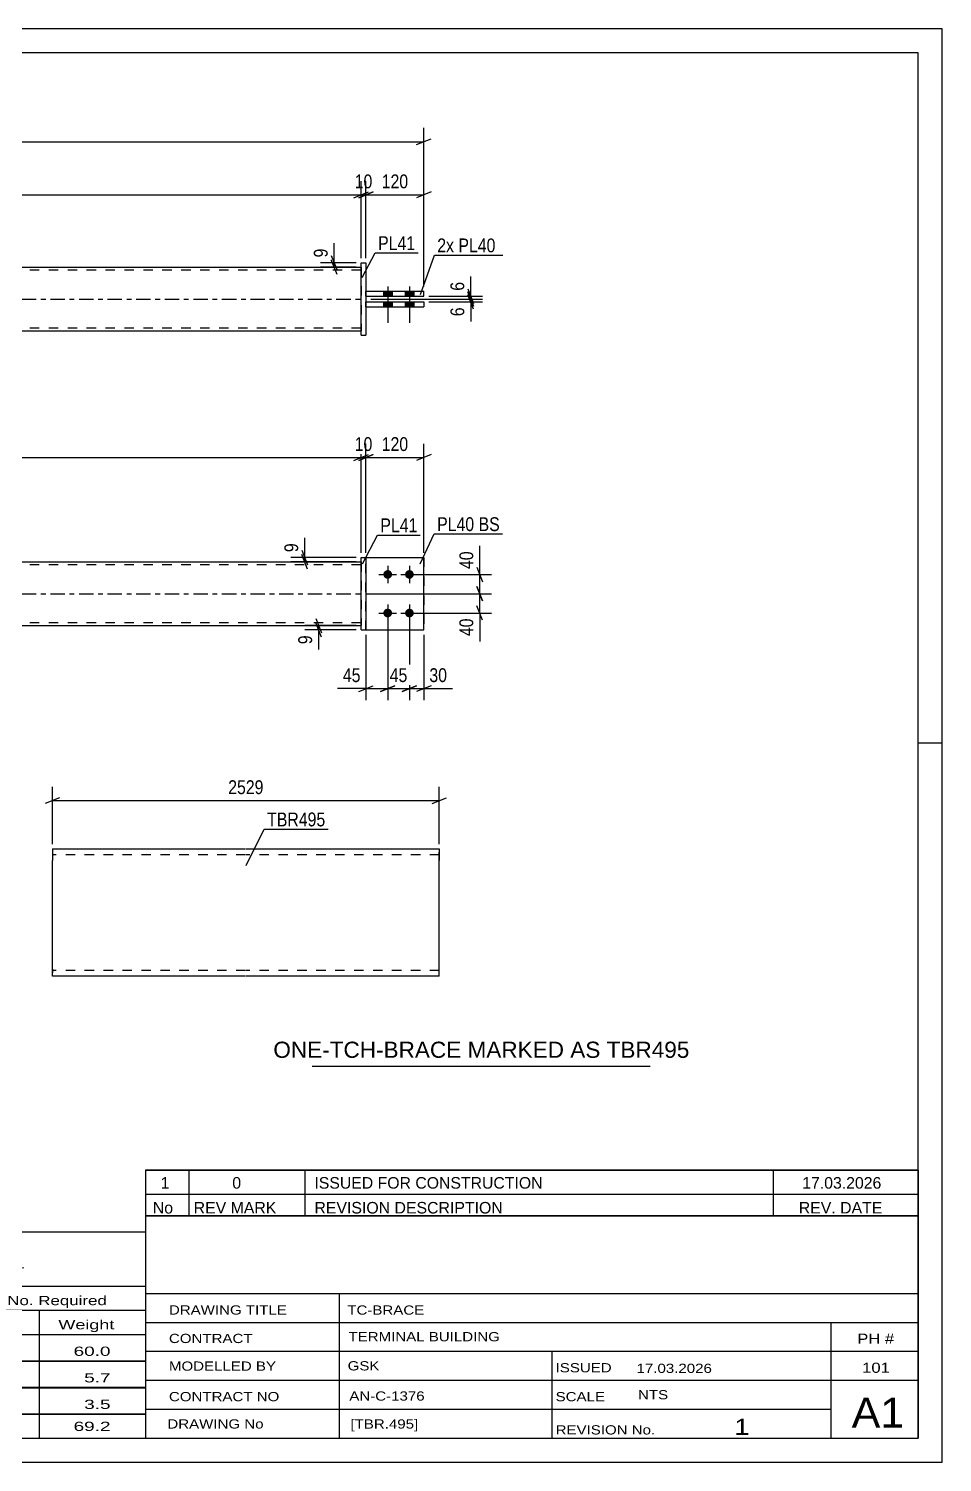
# Model space of a CAD drawing. Header units: millimetres. Extents: x 0 to 420, y 0 to 297.
# Drawn here: x 230.8 to 420, y 0 to 297 of the extents above; entities that cross this region are included whole.
import ezdxf

# ---------------------------------------------------------------- set-up
doc = ezdxf.new("R2010")
doc.units = ezdxf.units.MM
doc.linetypes.add('DXK_LINE_DOT2', pattern=[3.9198, 1.9599, -1.9599])
doc.linetypes.add('DXK_LINE_DOT3', pattern=[5.9187, 2.979, -0.9799, 0.9799, -0.9799])
doc.styles.add('Arial', font='arial.ttf', dxfattribs={"height": 0.2})
doc.styles.add('Arial Narrow', font='ARIALN.TTF', dxfattribs={"height": 0.2})

# ---------------------------------------------------------------- blocks, each defined once
blk = doc.blocks.new('Unknown-582685016-1127')
at = {"color": 5, "linetype": 'Continuous'}
for p, q in [((420, 297), (0, 297)), ((420, 0), (420, 297)), ((415, 292), (5, 292)), ((415, 5), (415, 292)), ((420, 149), (415, 149)), ((5, 5), (415, 5)), ((0, 0), (420, 0))]:
    blk.add_line(p, q, dxfattribs=at)
blk = doc.blocks.new('Bolt-582685016-1413 - 1364')
at = {"linetype": 'Continuous'}
for points in [[(305.17, 184.84), (305.36, 184.82), (305.54, 184.76), (305.7, 184.67), (305.84, 184.54), (305.95, 184.39), (306.03, 184.22), (306.07, 184.03), (306.07, 183.85), (306.03, 183.66), (305.95, 183.49), (305.84, 183.34), (305.7, 183.21), (305.54, 183.12), (305.36, 183.06), (305.17, 183.04), (304.99, 183.06), (304.81, 183.12), (304.64, 183.21), (304.5, 183.34), (304.39, 183.49), (304.32, 183.66), (304.28, 183.85), (304.28, 184.03), (304.32, 184.22), (304.39, 184.39), (304.5, 184.54), (304.64, 184.67), (304.81, 184.76), (304.99, 184.82)], [(309.67, 184.84), (309.86, 184.82), (310.04, 184.76), (310.2, 184.67), (310.34, 184.54), (310.45, 184.39), (310.53, 184.22), (310.57, 184.03), (310.57, 183.85), (310.53, 183.66), (310.45, 183.49), (310.34, 183.34), (310.2, 183.21), (310.04, 183.12), (309.86, 183.06), (309.67, 183.04), (309.49, 183.06), (309.31, 183.12), (309.14, 183.21), (309, 183.34), (308.89, 183.49), (308.82, 183.66), (308.78, 183.85), (308.78, 184.03), (308.82, 184.22), (308.89, 184.39), (309, 184.54), (309.14, 184.67), (309.31, 184.76), (309.49, 184.82)], [(305.17, 176.84), (305.36, 176.82), (305.54, 176.76), (305.7, 176.67), (305.84, 176.54), (305.95, 176.39), (306.03, 176.22), (306.07, 176.03), (306.07, 175.85), (306.03, 175.66), (305.95, 175.49), (305.84, 175.34), (305.7, 175.21), (305.54, 175.12), (305.36, 175.06), (305.17, 175.04), (304.99, 175.06), (304.81, 175.12), (304.64, 175.21), (304.5, 175.34), (304.39, 175.49), (304.32, 175.66), (304.28, 175.85), (304.28, 176.03), (304.32, 176.22), (304.39, 176.39), (304.5, 176.54), (304.64, 176.67), (304.81, 176.76), (304.99, 176.82)], [(309.67, 176.84), (309.86, 176.82), (310.04, 176.76), (310.2, 176.67), (310.34, 176.54), (310.45, 176.39), (310.53, 176.22), (310.57, 176.03), (310.57, 175.85), (310.53, 175.66), (310.45, 175.49), (310.34, 175.34), (310.2, 175.21), (310.04, 175.12), (309.86, 175.06), (309.67, 175.04), (309.49, 175.06), (309.31, 175.12), (309.14, 175.21), (309, 175.34), (308.89, 175.49), (308.82, 175.66), (308.78, 175.85), (308.78, 176.03), (308.82, 176.22), (308.89, 176.39), (309, 176.54), (309.14, 176.67), (309.31, 176.76), (309.49, 176.82)]]:
    blk.add_hatch(color=1, dxfattribs=at).paths.add_polyline_path(points)
at = {"color": 1, "linetype": 'Continuous'}
for p, q in [((305.17, 185.74), (305.17, 182.14)), ((309.67, 185.74), (309.67, 182.14)), ((303.37, 183.94), (306.97, 183.94)), ((307.87, 183.94), (311.47, 183.94)), ((303.37, 175.94), (306.97, 175.94)), ((305.17, 177.74), (305.17, 174.14)), ((307.87, 175.94), (311.47, 175.94)), ((309.67, 177.74), (309.67, 174.14))]:
    blk.add_line(p, q, dxfattribs=at)
blk = doc.blocks.new('Part-582685016-1424 - 1364')
at = {"color": 2, "linetype": 'Continuous'}
for p, q in [((299.67, 187.44), (300.67, 187.44)), ((299.67, 172.44), (299.67, 187.44)), ((300.67, 187.44), (300.67, 172.44)), ((299.67, 172.44), (299.67, 172.44)), ((299.67, 172.44), (300.67, 172.44))]:
    blk.add_line(p, q, dxfattribs=at)
at = {"color": 7, "linetype": 'DXK_LINE_DOT2'}
for p, q in [((299.67, 187.44), (300.67, 187.44)), ((299.67, 172.44), (300.67, 172.44))]:
    blk.add_line(p, q, dxfattribs=at)
blk = doc.blocks.new('Part-582685016-1439 - 1364')
at = {"linetype": 'Continuous'}
blk.add_hatch(color=2, dxfattribs=at).paths.add_polyline_path([(153.57, 186.54), (152.77, 187.94), (154.37, 187.94)])
at = {"color": 2, "linetype": 'Continuous'}
for p, q in [((153.57, 186.54), (152.77, 187.94)), ((152.77, 187.94), (154.37, 187.94)), ((154.37, 187.94), (153.57, 186.54)), ((123.57, 186.54), (211.57, 186.54)), ((211.67, 186.54), (299.67, 186.54)), ((123.57, 173.34), (211.57, 173.34)), ((211.67, 173.34), (299.67, 173.34))]:
    blk.add_line(p, q, dxfattribs=at)
at = {"color": 7, "linetype": 'DXK_LINE_DOT2'}
for p, q in [((123.57, 173.34), (123.57, 186.54)), ((211.57, 185.94), (123.57, 185.94)), ((299.67, 185.94), (211.67, 185.94)), ((299.67, 186.54), (299.67, 173.34)), ((211.57, 173.94), (123.57, 173.94)), ((299.67, 173.94), (211.67, 173.94))]:
    blk.add_line(p, q, dxfattribs=at)
at = {"color": 7, "linetype": 'DXK_LINE_DOT3'}
for p, q in [((123.57, 179.94), (211.57, 179.94)), ((211.67, 179.94), (299.67, 179.94))]:
    blk.add_line(p, q, dxfattribs=at)
at = {"color": 2, "linetype": 'Continuous'}
blk.add_circle((153.57, 187.44), 1, dxfattribs=at)
blk = doc.blocks.new('Part-582685016-1444 - 1364')
at = {"color": 2, "linetype": 'Continuous'}
for p, q in [((300.67, 187.44), (312.67, 187.44)), ((312.67, 187.44), (312.67, 187.44)), ((312.67, 172.44), (312.67, 187.44)), ((300.67, 172.44), (312.67, 172.44))]:
    blk.add_line(p, q, dxfattribs=at)
at = {"color": 7, "linetype": 'DXK_LINE_DOT2'}
for p, q in [((300.67, 187.44), (312.67, 187.44)), ((300.67, 172.44), (300.67, 187.44)), ((300.67, 172.44), (300.67, 172.44)), ((300.67, 172.44), (312.67, 172.44))]:
    blk.add_line(p, q, dxfattribs=at)
blk = doc.blocks.new('Part-582685016-1449 - 1364')
at = {"color": 7, "linetype": 'DXK_LINE_DOT2'}
for p, q in [((300.67, 187.44), (312.67, 187.44)), ((300.67, 172.44), (300.67, 187.44)), ((300.67, 187.44), (312.67, 187.44)), ((312.67, 187.44), (312.67, 187.44)), ((312.67, 187.44), (312.67, 172.44)), ((300.67, 172.44), (300.67, 172.44)), ((300.67, 172.44), (312.67, 172.44)), ((300.67, 172.44), (312.67, 172.44))]:
    blk.add_line(p, q, dxfattribs=at)
blk = doc.blocks.new('Part-582685016-1751 - 1745')
at = {"linetype": 'Continuous'}
blk.add_hatch(color=2, dxfattribs=at).paths.add_polyline_path([(153.57, 240.99), (152.77, 242.39), (154.37, 242.39)])
at = {"color": 2, "linetype": 'Continuous'}
for p, q in [((123.57, 247.59), (211.57, 247.59)), ((211.67, 247.59), (299.67, 247.59)), ((153.57, 240.99), (152.77, 242.39)), ((152.77, 242.39), (154.37, 242.39)), ((154.37, 242.39), (153.57, 240.99)), ((123.57, 234.39), (211.57, 234.39)), ((211.67, 234.39), (299.67, 234.39))]:
    blk.add_line(p, q, dxfattribs=at)
at = {"color": 7, "linetype": 'DXK_LINE_DOT2'}
for p, q in [((123.57, 247.59), (123.57, 234.39)), ((211.57, 246.99), (123.57, 246.99)), ((299.67, 246.99), (211.67, 246.99)), ((299.67, 247.59), (299.67, 234.39)), ((211.57, 234.99), (123.57, 234.99)), ((299.67, 234.99), (211.67, 234.99))]:
    blk.add_line(p, q, dxfattribs=at)
at = {"color": 7, "linetype": 'DXK_LINE_DOT3'}
for p, q in [((123.57, 240.99), (211.57, 240.99)), ((211.67, 240.99), (299.67, 240.99))]:
    blk.add_line(p, q, dxfattribs=at)
at = {"color": 2, "linetype": 'Continuous'}
blk.add_circle((153.57, 241.89), 1, dxfattribs=at)
blk = doc.blocks.new('Part-582685016-1756 - 1745')
at = {"color": 2, "linetype": 'Continuous'}
for p, q in [((300.67, 240.39), (312.67, 240.39)), ((300.67, 239.39), (300.67, 240.39)), ((300.67, 239.39), (300.67, 239.39)), ((300.67, 239.39), (312.67, 239.39)), ((312.67, 240.39), (312.67, 239.39))]:
    blk.add_line(p, q, dxfattribs=at)
at = {"color": 7, "linetype": 'DXK_LINE_DOT2'}
for p, q in [((300.67, 240.39), (312.67, 240.39)), ((300.67, 239.39), (312.67, 239.39))]:
    blk.add_line(p, q, dxfattribs=at)
blk = doc.blocks.new('Part-582685016-1761 - 1745')
at = {"color": 2, "linetype": 'Continuous'}
for p, q in [((300.67, 242.59), (312.67, 242.59)), ((300.67, 241.59), (300.67, 242.59)), ((300.67, 241.59), (300.67, 241.59)), ((300.67, 241.59), (312.67, 241.59)), ((312.67, 241.59), (312.67, 242.59))]:
    blk.add_line(p, q, dxfattribs=at)
at = {"color": 7, "linetype": 'DXK_LINE_DOT2'}
for p, q in [((300.67, 242.59), (312.67, 242.59)), ((300.67, 241.59), (312.67, 241.59))]:
    blk.add_line(p, q, dxfattribs=at)
blk = doc.blocks.new('Part-582685016-1766 - 1745')
at = {"color": 2, "linetype": 'Continuous'}
for p, q in [((299.67, 248.49), (299.67, 248.49)), ((299.67, 233.49), (299.67, 248.49)), ((299.67, 248.49), (300.67, 248.49)), ((300.67, 248.49), (300.67, 248.49)), ((300.67, 248.49), (300.67, 233.49)), ((299.67, 233.49), (300.67, 233.49)), ((299.67, 233.49), (299.67, 233.49)), ((300.67, 233.49), (300.67, 233.49))]:
    blk.add_line(p, q, dxfattribs=at)
at = {"color": 7, "linetype": 'DXK_LINE_DOT2'}
for p, q in [((299.67, 248.49), (300.67, 248.49)), ((299.67, 233.49), (300.67, 233.49)), ((300.67, 233.49), (300.67, 233.49))]:
    blk.add_line(p, q, dxfattribs=at)
blk = doc.blocks.new('Bolt-582685016-1782 - 1745')
at = {"linetype": 'Continuous'}
for points in [[(306.07, 242.59), (304.27, 242.59), (304.27, 241.59), (306.07, 241.59)], [(306.07, 242.59), (304.27, 242.59), (304.27, 241.59), (306.07, 241.59)], [(310.57, 242.59), (308.77, 242.59), (308.77, 241.59), (310.57, 241.59)], [(310.57, 242.59), (308.77, 242.59), (308.77, 241.59), (310.57, 241.59)], [(306.07, 240.39), (304.27, 240.39), (304.27, 239.39), (306.07, 239.39)], [(306.07, 240.39), (304.27, 240.39), (304.27, 239.39), (306.07, 239.39)], [(310.57, 240.39), (308.77, 240.39), (308.77, 239.39), (310.57, 239.39)], [(310.57, 240.39), (308.77, 240.39), (308.77, 239.39), (310.57, 239.39)]]:
    blk.add_hatch(color=1, dxfattribs=at).paths.add_polyline_path(points)
at = {"color": 1, "linetype": 'Continuous'}
for p, q in [((305.17, 243.59), (305.17, 236.09)), ((305.17, 243.59), (305.17, 236.09)), ((309.67, 243.59), (309.67, 236.09)), ((309.67, 243.59), (309.67, 236.09)), ((304.27, 242.59), (304.27, 241.59)), ((304.27, 242.59), (304.27, 241.59)), ((306.07, 242.59), (306.07, 241.59)), ((306.07, 242.59), (306.07, 241.59)), ((308.77, 242.59), (308.77, 241.59)), ((308.77, 242.59), (308.77, 241.59)), ((310.57, 242.59), (310.57, 241.59)), ((310.57, 242.59), (310.57, 241.59)), ((304.27, 240.39), (304.27, 239.39)), ((304.27, 240.39), (304.27, 239.39)), ((306.07, 240.39), (306.07, 239.39)), ((306.07, 240.39), (306.07, 239.39)), ((308.77, 240.39), (308.77, 239.39)), ((308.77, 240.39), (308.77, 239.39)), ((310.57, 240.39), (310.57, 239.39)), ((310.57, 240.39), (310.57, 239.39))]:
    blk.add_line(p, q, dxfattribs=at)
blk = doc.blocks.new('Part-582685016-2260 - 2254')
at = {"color": 2, "linetype": 'Continuous'}
for p, q in [((235.75, 127.08), (235.75, 124.68)), ((235.75, 127.08), (275.75, 127.08)), ((275.85, 127.08), (315.85, 127.08)), ((315.85, 127.08), (315.85, 126.9)), ((315.85, 126.9), (315.85, 124.68)), ((235.75, 102.16), (235.75, 124.68)), ((315.85, 100.68), (315.85, 124.68)), ((235.75, 100.86), (235.75, 102.16)), ((235.75, 100.68), (235.75, 100.86)), ((275.75, 100.68), (235.75, 100.68)), ((315.85, 100.68), (275.85, 100.68))]:
    blk.add_line(p, q, dxfattribs=at)
at = {"color": 7, "linetype": 'DXK_LINE_DOT2'}
for p, q in [((275.75, 125.88), (235.75, 125.88)), ((315.85, 125.88), (275.85, 125.88)), ((315.85, 124.68), (315.85, 126.38)), ((235.75, 102.16), (235.75, 101.38)), ((235.75, 101.88), (235.75, 101.97)), ((275.75, 101.88), (235.75, 101.88)), ((315.85, 101.88), (275.85, 101.88)), ((315.85, 101.88), (315.85, 101.97))]:
    blk.add_line(p, q, dxfattribs=at)
blk = doc.blocks.new('StraightDimension-582685016-1681 - 1364')
at = {"color": 7, "linetype": 'Continuous'}
for p, q in [((323.63, 181.44), (324.83, 178.44)), ((300.67, 179.94), (326.63, 179.94)), ((324.23, 175.94), (324.23, 179.94)), ((310.67, 175.94), (326.63, 175.94)), ((324.83, 174.44), (323.63, 177.44))]:
    blk.add_line(p, q, dxfattribs=at)
at = {"color": 0}
blk.add_wipeout([(323.48, 175.41), (319.28, 175.41), (319.28, 170.56), (323.48, 170.56)], dxfattribs=at)
at = {"color": 7, "linetype": 'Continuous'}
blk.add_line((324.23, 175.94), (324.23, 170.03), dxfattribs=at)
blk.add_line((324.23, 175.94), (324.23, 170.03), dxfattribs=at)
at = {"color": 3, "style": 'Arial Narrow'}
blk.add_text('40', height=2.863, rotation=90.0002, dxfattribs=at).set_placement((322.88, 171.16))
blk = doc.blocks.new('StraightDimension-582685016-1502 - 1364')
at = {"color": 7, "linetype": 'Continuous'}
for p, q in [((123.57, 188.44), (123.57, 211.01)), ((299.67, 188.44), (299.67, 211.01)), ((125.07, 208.76), (122.07, 207.56)), ((123.57, 208.16), (299.67, 208.16)), ((298.17, 207.56), (301.17, 208.76))]:
    blk.add_line(p, q, dxfattribs=at)
at = {"color": 0}
blk.add_wipeout([(215.88, 208.91), (215.88, 213.11), (207.37, 213.11), (207.37, 208.91)], dxfattribs=at)
at = {"color": 3, "style": 'Arial Narrow'}
blk.add_text('2529', height=2.863, dxfattribs=at).set_placement((207.97, 209.51))
blk = doc.blocks.new('StraightDimension-582685016-1511 - 1364')
at = {"color": 7, "linetype": 'Continuous'}
for p, q in [((299.67, 188.44), (299.67, 211.01)), ((300.67, 188.44), (300.67, 211.01)), ((298.17, 207.56), (301.17, 208.76)), ((302.17, 208.76), (299.17, 207.56)), ((299.67, 208.16), (300.67, 208.16))]:
    blk.add_line(p, q, dxfattribs=at)
at = {"color": 0}
blk.add_wipeout([(302.6, 208.91), (302.6, 213.11), (297.74, 213.11), (297.74, 208.91)], dxfattribs=at)
at = {"color": 3, "style": 'Arial Narrow'}
blk.add_text('10', height=2.863, dxfattribs=at).set_placement((298.34, 209.51))
blk = doc.blocks.new('StraightDimension-582685016-1529 - 1364')
at = {"color": 7, "linetype": 'Continuous'}
for p, q in [((300.67, 188.44), (300.67, 211.01)), ((312.67, 188.44), (312.67, 211.01)), ((299.17, 207.56), (302.17, 208.76)), ((300.67, 208.16), (312.67, 208.16)), ((314.17, 208.76), (311.17, 207.56))]:
    blk.add_line(p, q, dxfattribs=at)
at = {"color": 0}
blk.add_wipeout([(310.02, 208.91), (310.02, 213.11), (303.33, 213.11), (303.33, 208.91)], dxfattribs=at)
at = {"color": 3, "style": 'Arial Narrow'}
blk.add_text('120', height=2.863, dxfattribs=at).set_placement((303.93, 209.51))
blk = doc.blocks.new('StraightDimension-582685016-1632 - 1364')
at = {"color": 7, "linetype": 'Continuous'}
for p, q in [((298.67, 173.34), (288.02, 173.34)), ((298.67, 172.44), (288.02, 172.44)), ((290.27, 174.84), (291.47, 171.84)), ((291.47, 170.94), (290.27, 173.94)), ((290.87, 172.44), (290.87, 173.34))]:
    blk.add_line(p, q, dxfattribs=at)
at = {"color": 0}
blk.add_wipeout([(290.12, 171.91), (285.92, 171.91), (285.92, 168.89), (290.12, 168.89)], dxfattribs=at)
at = {"color": 7, "linetype": 'Continuous'}
blk.add_line((290.87, 172.44), (290.87, 168.36), dxfattribs=at)
blk.add_line((290.87, 172.44), (290.87, 168.36), dxfattribs=at)
at = {"color": 3, "style": 'Arial Narrow'}
blk.add_text('9', height=2.86, rotation=90.0002, dxfattribs=at).set_placement((289.52, 169.49))
blk = doc.blocks.new('StraightDimension-582685016-1641 - 1364')
at = {"color": 7, "linetype": 'Continuous'}
for p, q in [((309.67, 174.94), (309.67, 157.89)), ((312.67, 171.44), (312.67, 157.89)), ((308.17, 159.69), (311.17, 160.89)), ((314.17, 160.89), (311.17, 159.69)), ((309.67, 160.29), (312.67, 160.29))]:
    blk.add_line(p, q, dxfattribs=at)
at = {"color": 0}
blk.add_wipeout([(318.05, 161.04), (318.05, 165.24), (313.2, 165.24), (313.2, 161.04)], dxfattribs=at)
at = {"color": 7, "linetype": 'Continuous'}
blk.add_line((312.67, 160.29), (318.58, 160.29), dxfattribs=at)
blk.add_line((312.67, 160.29), (318.58, 160.29), dxfattribs=at)
at = {"color": 3, "style": 'Arial Narrow'}
blk.add_text('30', height=2.863, dxfattribs=at).set_placement((313.8, 161.64))
blk = doc.blocks.new('StraightDimension-582685016-1654 - 1364')
at = {"color": 7, "linetype": 'Continuous'}
for p, q in [((305.17, 174.94), (305.17, 157.89)), ((309.67, 174.94), (309.67, 157.89)), ((303.67, 159.69), (306.67, 160.89)), ((311.17, 160.89), (308.17, 159.69)), ((305.17, 160.29), (309.67, 160.29))]:
    blk.add_line(p, q, dxfattribs=at)
at = {"color": 0}
blk.add_wipeout([(309.85, 161.04), (309.85, 165.24), (304.99, 165.24), (304.99, 161.04)], dxfattribs=at)
at = {"color": 3, "style": 'Arial Narrow'}
blk.add_text('45', height=2.863, dxfattribs=at).set_placement((305.59, 161.64))
blk = doc.blocks.new('StraightDimension-582685016-1664 - 1364')
at = {"color": 7, "linetype": 'Continuous'}
for p, q in [((305.17, 174.94), (305.17, 157.89)), ((300.67, 171.44), (300.67, 157.89)), ((299.17, 159.69), (302.17, 160.89)), ((306.67, 160.89), (303.67, 159.69)), ((300.67, 160.29), (305.17, 160.29))]:
    blk.add_line(p, q, dxfattribs=at)
at = {"color": 0}
blk.add_wipeout([(300.15, 161.04), (300.15, 165.24), (295.29, 165.24), (295.29, 161.04)], dxfattribs=at)
at = {"color": 7, "linetype": 'Continuous'}
blk.add_line((300.67, 160.29), (294.77, 160.29), dxfattribs=at)
blk.add_line((300.67, 160.29), (294.77, 160.29), dxfattribs=at)
at = {"color": 3, "style": 'Arial Narrow'}
blk.add_text('45', height=2.863, dxfattribs=at).set_placement((295.89, 161.64))
blk = doc.blocks.new('StraightDimension-582685016-1694 - 1364')
at = {"color": 7, "linetype": 'Continuous'}
for p, q in [((323.63, 185.44), (324.83, 182.44)), ((310.67, 183.94), (326.63, 183.94)), ((324.83, 178.44), (323.63, 181.44)), ((324.23, 179.94), (324.23, 183.94)), ((300.67, 179.94), (326.63, 179.94))]:
    blk.add_line(p, q, dxfattribs=at)
at = {"color": 0}
blk.add_wipeout([(323.48, 189.32), (319.28, 189.32), (319.28, 184.46), (323.48, 184.46)], dxfattribs=at)
at = {"color": 7, "linetype": 'Continuous'}
blk.add_line((324.23, 183.94), (324.23, 189.85), dxfattribs=at)
blk.add_line((324.23, 183.94), (324.23, 189.85), dxfattribs=at)
at = {"color": 3, "style": 'Arial Narrow'}
blk.add_text('40', height=2.863, rotation=90.0002, dxfattribs=at).set_placement((322.88, 185.06))
blk = doc.blocks.new('StraightDimension-582685016-1708 - 1364')
at = {"color": 7, "linetype": 'Continuous'}
for p, q in [((298.67, 187.44), (285.14, 187.44)), ((287.39, 188.94), (288.59, 185.94)), ((288.59, 185.04), (287.39, 188.04)), ((287.99, 186.54), (287.99, 187.44)), ((298.67, 186.54), (285.14, 186.54))]:
    blk.add_line(p, q, dxfattribs=at)
at = {"color": 0}
blk.add_wipeout([(287.24, 190.99), (283.04, 190.99), (283.04, 187.96), (287.24, 187.96)], dxfattribs=at)
at = {"color": 7, "linetype": 'Continuous'}
blk.add_line((287.99, 187.44), (287.99, 191.52), dxfattribs=at)
blk.add_line((287.99, 187.44), (287.99, 191.52), dxfattribs=at)
at = {"color": 3, "style": 'Arial Narrow'}
blk.add_text('9', height=2.86, rotation=90.0002, dxfattribs=at).set_placement((286.64, 188.56))
blk = doc.blocks.new('StraightDimension-582685016-1902 - 1745')
at = {"color": 7, "linetype": 'Continuous'}
for p, q in [((299.67, 249.49), (299.67, 265.43)), ((300.67, 249.49), (300.67, 265.43)), ((298.17, 261.98), (301.17, 263.18)), ((302.17, 263.18), (299.17, 261.98)), ((299.67, 262.58), (300.67, 262.58))]:
    blk.add_line(p, q, dxfattribs=at)
at = {"color": 0}
blk.add_wipeout([(302.6, 263.33), (302.6, 267.53), (297.74, 267.53), (297.74, 263.33)], dxfattribs=at)
at = {"color": 3, "style": 'Arial Narrow'}
blk.add_text('10', height=2.863, dxfattribs=at).set_placement((298.34, 263.93))
blk = doc.blocks.new('StraightDimension-582685016-1787 - 1745')
at = {"color": 7, "linetype": 'Continuous'}
for p, q in [((293.49, 249.99), (294.69, 246.99)), ((298.67, 248.49), (291.24, 248.49)), ((298.67, 247.59), (291.24, 247.59)), ((294.69, 246.09), (293.49, 249.09)), ((294.09, 247.59), (294.09, 248.49))]:
    blk.add_line(p, q, dxfattribs=at)
at = {"color": 0}
blk.add_wipeout([(293.34, 252.04), (289.14, 252.04), (289.14, 249.01), (293.34, 249.01)], dxfattribs=at)
at = {"color": 7, "linetype": 'Continuous'}
blk.add_line((294.09, 248.49), (294.09, 252.56), dxfattribs=at)
blk.add_line((294.09, 248.49), (294.09, 252.56), dxfattribs=at)
at = {"color": 3, "style": 'Arial Narrow'}
blk.add_text('9', height=2.86, rotation=90.0002, dxfattribs=at).set_placement((292.74, 249.61))
blk = doc.blocks.new('StraightDimension-582685016-1798 - 1745')
at = {"color": 7, "linetype": 'Continuous'}
for p, q in [((301.67, 240.99), (324.77, 240.99)), ((321.77, 242.49), (322.97, 239.49)), ((322.97, 238.89), (321.77, 241.89)), ((322.37, 240.39), (322.37, 240.99)), ((313.67, 240.39), (324.77, 240.39))]:
    blk.add_line(p, q, dxfattribs=at)
at = {"color": 0}
blk.add_wipeout([(321.62, 239.86), (317.42, 239.86), (317.42, 236.83), (321.62, 236.83)], dxfattribs=at)
at = {"color": 7, "linetype": 'Continuous'}
blk.add_line((322.37, 240.39), (322.37, 236.31), dxfattribs=at)
blk.add_line((322.37, 240.39), (322.37, 236.31), dxfattribs=at)
at = {"color": 3, "style": 'Arial Narrow'}
blk.add_text('6', height=2.86, rotation=90.0002, dxfattribs=at).set_placement((321.02, 237.43))
blk = doc.blocks.new('StraightDimension-582685016-1807 - 1745')
at = {"color": 7, "linetype": 'Continuous'}
for p, q in [((301.67, 240.99), (324.77, 240.99)), ((313.67, 241.59), (324.77, 241.59)), ((321.77, 243.09), (322.97, 240.09)), ((322.97, 239.49), (321.77, 242.49)), ((322.37, 240.99), (322.37, 241.59))]:
    blk.add_line(p, q, dxfattribs=at)
at = {"color": 0}
blk.add_wipeout([(321.62, 245.14), (317.42, 245.14), (317.42, 242.11), (321.62, 242.11)], dxfattribs=at)
at = {"color": 7, "linetype": 'Continuous'}
blk.add_line((322.37, 241.59), (322.37, 245.66), dxfattribs=at)
blk.add_line((322.37, 241.59), (322.37, 245.66), dxfattribs=at)
at = {"color": 3, "style": 'Arial Narrow'}
blk.add_text('6', height=2.86, rotation=90.0002, dxfattribs=at).set_placement((321.02, 242.71))
blk = doc.blocks.new('StraightDimension-582685016-1892 - 1745')
at = {"color": 7, "linetype": 'Continuous'}
for p, q in [((123.57, 249.49), (123.57, 265.43)), ((299.67, 249.49), (299.67, 265.43)), ((125.07, 263.18), (122.07, 261.98)), ((123.57, 262.58), (299.67, 262.58)), ((298.17, 261.98), (301.17, 263.18))]:
    blk.add_line(p, q, dxfattribs=at)
at = {"color": 0}
blk.add_wipeout([(215.88, 263.33), (215.88, 267.53), (207.37, 267.53), (207.37, 263.33)], dxfattribs=at)
at = {"color": 3, "style": 'Arial Narrow'}
blk.add_text('2529', height=2.863, dxfattribs=at).set_placement((207.97, 263.93))
blk = doc.blocks.new('StraightDimension-582685016-1912 - 1745')
at = {"color": 7, "linetype": 'Continuous'}
for p, q in [((300.67, 249.49), (300.67, 265.43)), ((312.67, 243.59), (312.67, 265.43)), ((299.17, 261.98), (302.17, 263.18)), ((300.67, 262.58), (312.67, 262.58)), ((314.17, 263.18), (311.17, 261.98))]:
    blk.add_line(p, q, dxfattribs=at)
at = {"color": 0}
blk.add_wipeout([(310.02, 263.33), (310.02, 267.53), (303.33, 267.53), (303.33, 263.33)], dxfattribs=at)
at = {"color": 3, "style": 'Arial Narrow'}
blk.add_text('120', height=2.863, dxfattribs=at).set_placement((303.93, 263.93))
blk = doc.blocks.new('StraightDimension-582685016-1923 - 1745')
at = {"color": 7, "linetype": 'Continuous'}
for p, q in [((110.57, 243.59), (110.57, 276.44)), ((312.67, 243.59), (312.67, 276.44)), ((112.07, 274.19), (109.07, 272.99)), ((110.57, 273.59), (312.67, 273.59)), ((311.17, 272.99), (314.17, 274.19))]:
    blk.add_line(p, q, dxfattribs=at)
at = {"color": 0}
blk.add_wipeout([(215.88, 274.34), (215.88, 278.54), (207.37, 278.54), (207.37, 274.34)], dxfattribs=at)
at = {"color": 3, "style": 'Arial Narrow'}
blk.add_text('2789', height=2.863, dxfattribs=at).set_placement((207.97, 274.94))
blk = doc.blocks.new('StraightDimension-582685016-2264 - 2254')
at = {"color": 7, "linetype": 'Continuous'}
for p, q in [((235.75, 128.08), (235.75, 139.93)), ((315.85, 128.08), (315.85, 139.93)), ((237.25, 137.68), (234.25, 136.48)), ((235.75, 137.08), (315.85, 137.08)), ((314.35, 136.48), (317.35, 137.68))]:
    blk.add_line(p, q, dxfattribs=at)
at = {"color": 0}
blk.add_wipeout([(280.06, 137.83), (280.06, 142.03), (271.55, 142.03), (271.55, 137.83)], dxfattribs=at)
at = {"color": 3, "style": 'Arial Narrow'}
blk.add_text('2529', height=2.863, dxfattribs=at).set_placement((272.15, 138.43))
blk = doc.blocks.new('Unknown-582685016-2792')
at = {"color": 7, "linetype": 'Continuous'}
for p, q in [((255, 51.05), (255, 5)), ((255, 51.05), (415, 51.05)), ((415, 51), (415, 5)), ((255, 35), (415, 35)), ((295.14, 35), (295.14, 5)), ((255, 29), (415, 29)), ((397, 5.05), (397, 29.05)), ((255, 23), (415, 23)), ((339.14, 23), (339.14, 5)), ((255, 17), (415, 17)), ((255, 11), (397, 11)), ((255, 5), (415, 5))]:
    blk.add_line(p, q, dxfattribs=at)
at = {"color": 7, "style": 'Arial Narrow'}
for s, height, width, p in [('DRAWING TITLE', 1.9089, 1.425378, (259.88, 30.61)), ('TC-BRACE', 1.909, 1.425378, (296.81, 30.59)), ('TERMINAL BUILDING', 1.9089, 1.425378, (297.06, 25.07)), ('CONTRACT', 1.909, 1.425378, (259.88, 24.71)), ('MODELLED BY', 1.9089, 1.425378, (259.88, 18.98)), ('GSK', 1.909, 1.425378, (296.88, 19.04)), ('ISSUED', 1.909, 1.425378, (339.94, 18.64)), ('17.03.2026', 1.909, 1.425378, (356.69, 18.52)), ('CONTRACT NO', 1.9089, 1.425378, (259.88, 12.66)), ('AN-C-1376', 1.909, 1.425378, (297.23, 12.78)), ('SCALE', 1.909, 1.425378, (339.94, 12.65)), ('A1', 6.204, 1.25, (401.24, 7.2)), ('DRAWING No', 1.909, 1.425378, (259.56, 7)), ('[TBR.495]', 1.909, 1.425378, (297.46, 6.99)), ('1', 3.34, 1.5, (376.91, 5.68)), ('REVISION No.', 1.9089, 1.425378, (339.94, 5.77))]:
    blk.add_text(s, height=height, dxfattribs=dict(at, width=width)).set_placement(p)
at = {"color": 7, "linetype": 'Continuous', "style": 'Arial Narrow'}
for s, height, width, p in [('PH #', 2.1, 1.42538, (402.4, 24.55)), ('101', 2.1, 1.42538, (403.41, 18.55)), ('NTS', 1.909, 1.425378, (357, 13.05))]:
    blk.add_text(s, height=height, dxfattribs=dict(at, width=width)).set_placement(p)
blk = doc.blocks.new('Unknown-582685016-2793')
at = {"color": 7, "linetype": 'Continuous'}
for p, q in [((255, 60.55), (415, 60.55)), ((415, 60.55), (255, 60.55)), ((255, 60.55), (255, 55.55)), ((264, 60.55), (264, 55.55)), ((288, 60.55), (288, 55.55)), ((385, 60.55), (385, 55.55)), ((415, 60.55), (415, 55.55)), ((255, 55.55), (415, 55.55)), ((255, 55.55), (255, 51.05)), ((255, 55.55), (415, 55.55)), ((264, 55.55), (264, 51.05)), ((288, 55.55), (288, 51.05)), ((385, 55.55), (385, 51.05)), ((415, 55.55), (415, 51.05)), ((415, 51.05), (255, 51.05))]:
    blk.add_line(p, q, dxfattribs=at)
at = {"color": 7, "linetype": 'Continuous', "style": 'Arial Narrow'}
for s, height, width, p in [('1', 2.39, 1.196471, (258.16, 56.7)), ('0', 2.39, 1.196471, (273, 56.7)), ('ISSUED FOR CONSTRUCTION', 2.3861, 1.196471, (290, 56.7)), ('17.03.2026', 2.386, 1.196471, (391, 56.7)), ('No', 2.386, 1.2, (256.54, 51.55)), ('REV MARK', 2.386, 1.2, (265, 51.55)), ('REVISION DESCRIPTION', 2.3861, 1.2, (290, 51.55)), ('REV. DATE', 2.386, 1.2, (390.28, 51.55))]:
    blk.add_text(s, height=height, dxfattribs=dict(at, width=width)).set_placement(p)
blk = doc.blocks.new('Unknown-582685016-2794')
at = {"color": 7, "linetype": 'Continuous'}
for p, q in [((95, 47.75), (255, 47.75)), ((95, 36.5), (95, 47.75)), ((255, 47.75), (255, 36.5)), ((95, 36.5), (255, 36.5)), ((95, 36.5), (95, 31.5)), ((255, 36.5), (255, 31.5)), ((95, 31.5), (255, 31.5)), ((95, 31.5), (95, 26.5)), ((119, 31.5), (119, 26.5)), ((154.5, 31.5), (154.5, 26.5)), ((180.5, 31.5), (180.5, 26.5)), ((193.5, 31.5), (193.5, 26.5)), ((211, 31.5), (211, 26.5)), ((233, 31.5), (233, 26.5)), ((255, 31.5), (255, 26.5)), ((95, 26.5), (255, 26.5)), ((95, 26.45), (95, 21.05)), ((95, 26.45), (255, 26.45)), ((119, 26.5), (119, 21)), ((154.5, 26.5), (154.5, 21)), ((180.5, 26.5), (180.5, 21)), ((193.5, 26.5), (193.5, 21)), ((211, 26.5), (211, 21)), ((233, 26.5), (233, 21)), ((255, 26.45), (255, 21.05)), ((95, 21.05), (255, 21.05)), ((95, 20.95), (95, 15.55)), ((95, 20.95), (255, 20.95)), ((119, 21), (119, 15.5)), ((154.5, 21), (154.5, 15.5)), ((180.5, 21), (180.5, 15.5)), ((193.5, 21), (193.5, 15.5)), ((211, 21), (211, 15.5)), ((233, 21), (233, 15.5)), ((255, 20.95), (255, 15.55)), ((95, 15.55), (255, 15.55)), ((95, 15.45), (95, 10.05)), ((95, 15.45), (255, 15.45)), ((119, 15.5), (119, 10)), ((154.5, 15.5), (154.5, 10)), ((180.5, 15.5), (180.5, 10)), ((193.5, 15.5), (193.5, 10)), ((211, 15.5), (211, 10)), ((233, 15.5), (233, 10)), ((255, 15.45), (255, 10.05)), ((95, 10.05), (255, 10.05)), ((95, 10), (255, 10)), ((95, 10), (95, 5)), ((211, 10), (211, 5)), ((233, 10), (233, 5)), ((255, 10), (255, 5)), ((95, 5), (255, 5))]:
    blk.add_line(p, q, dxfattribs=at)
at = {"color": 7, "style": 'Arial Narrow'}
for s, height, width, p in [('GENERAL NOTES & WELD DETAILS :', 2.8633, 1.4, (96.15, 40.06)), ('REFER TYP DRAWING TYP-01', 1.9089, 1.6, (179.7, 40.16)), ("MATERIAL LIST FOR ASSEMBLY MK'D", 1.9089, 1.6, (96.15, 32.56)), ('TBR495', 1.909, 1.794707, (187.59, 32.47)), ('1', 1.91, 1.794707, (217.08, 32.56)), ('No. Required', 1.9089, 1.6, (226.41, 32.56)), ('Mark', 1.909, 1.7, (96.34, 27.5)), ('Profile', 1.909, 1.7, (129.41, 27.5)), ('Material', 1.909, 1.7, (159.54, 27.56)), ('No.', 1.909, 1.7, (184.5, 27.56)), ('Length', 1.909, 1.7, (195, 27.56)), ('Area', 1.909, 1.7, (217.5, 27.56)), ('Weight', 1.909, 1.7, (237, 27.56))]:
    blk.add_text(s, height=height, dxfattribs=dict(at, width=width)).set_placement(p)
at = {"color": 7, "linetype": 'Continuous', "style": 'Arial Narrow'}
for s, height, width, p in [('TBR495', 1.909, 1.794707, (96.5, 22.06)), ('SHS132*6', 1.909, 1.794707, (121, 22.06)), ('E350', 1.909, 1.794707, (160.74, 22.06)), ('1', 1.91, 1.794707, (184.86, 22.06)), ('2529', 1.909, 1.794707, (197.58, 22.06)), ('1.3', 1.909, 1.794707, (221.32, 22.06)), ('60.0', 1.909, 1.794707, (240.14, 22.06)), ('PL40', 1.909, 1.794707, (96.5, 16.56)), ('PL10*120', 1.909, 1.794707, (121, 16.56)), ('E350', 1.909, 1.794707, (160.74, 16.56)), ('4', 1.91, 1.794707, (184.86, 16.56)), ('150', 1.909, 1.794707, (199.77, 16.56)), ('0.0', 1.909, 1.794707, (221.32, 16.56)), ('5.7', 1.909, 1.794707, (242.33, 16.56)), ('PL41', 1.909, 1.794707, (96.5, 11.06)), ('PL10*150', 1.909, 1.794707, (121, 11.06)), ('E350', 1.909, 1.794707, (160.74, 11.06)), ('2', 1.91, 1.794707, (184.86, 11.06)), ('150', 1.909, 1.794707, (199.77, 11.06)), ('0.1', 1.909, 1.794707, (221.32, 11.06)), ('3.5', 1.909, 1.794707, (242.33, 11.06)), ('Total', 1.909, 1.7, (197.33, 6.5)), ('1.6', 1.909, 1.794707, (220.83, 6.5)), ('69.2', 1.909, 1.794707, (240.14, 6.5))]:
    blk.add_text(s, height=height, dxfattribs=dict(at, width=width)).set_placement(p)
blk = doc.blocks.new('Unknown-582685016-2795')
at = {"color": 7, "linetype": 'Continuous'}
blk.add_line((289.5, 82.05), (359.5, 82.05), dxfattribs=at)
at = {"color": 7, "style": 'Arial'}
blk.add_text('ONE-TCH-BRACE MARKED AS TBR495', height=3.3428, dxfattribs=at).set_placement((281.49, 83.8))
blk = doc.blocks.new('Mark-582685016-1420 - 1364')
at = {"color": 0}
blk.add_wipeout([(311.32, 192.69), (311.32, 195.69), (303.65, 195.69), (303.65, 192.69)], dxfattribs=at)
blk.add_wipeout([(311.32, 192.69), (311.32, 195.69), (303.65, 195.69), (303.65, 192.69)], dxfattribs=at)
at = {"color": 30, "linetype": 'Continuous'}
for p, q in [((299.98, 186.14), (303.05, 192.09)), ((303.05, 192.09), (311.92, 192.09))]:
    blk.add_line(p, q, dxfattribs=at)
at = {"color": 3, "style": 'Arial Narrow'}
blk.add_text('PL41', height=2.863, dxfattribs=at).set_placement((303.65, 192.69))
blk = doc.blocks.new('MarkSet-582685016-1730 - 1364')
at = {"color": 0}
blk.add_wipeout([(323.09, 192.92), (323.09, 195.92), (315.41, 195.92), (315.41, 192.92)], dxfattribs=at)
blk.add_wipeout([(323.09, 192.92), (323.09, 195.92), (315.41, 195.92), (315.41, 192.92)], dxfattribs=at)
at = {"color": 30, "linetype": 'Continuous'}
blk.add_line((311.92, 186.16), (314.81, 192.32), dxfattribs=at)
at = {"color": 0}
blk.add_wipeout([(328.37, 192.92), (328.37, 195.92), (323.99, 195.92), (323.99, 192.92)], dxfattribs=at)
blk.add_wipeout([(328.37, 192.92), (328.37, 195.92), (323.99, 195.92), (323.99, 192.92)], dxfattribs=at)
at = {"color": 30, "linetype": 'Continuous'}
blk.add_line((314.81, 192.32), (328.97, 192.32), dxfattribs=at)
at = {"color": 3, "style": 'Arial Narrow'}
for s, p in [('PL40', (315.41, 192.92)), ('BS', (323.99, 192.92))]:
    blk.add_text(s, height=2.863, dxfattribs=at).set_placement(p)
blk = doc.blocks.new('Mark-582685016-1762 - 1745')
at = {"color": 0}
blk.add_wipeout([(310.87, 251.14), (310.87, 254.14), (303.19, 254.14), (303.19, 251.14)], dxfattribs=at)
blk.add_wipeout([(310.87, 251.14), (310.87, 254.14), (303.19, 254.14), (303.19, 251.14)], dxfattribs=at)
at = {"color": 30, "linetype": 'Continuous'}
for p, q in [((299.9, 245.46), (302.59, 250.54)), ((302.59, 250.54), (311.47, 250.54))]:
    blk.add_line(p, q, dxfattribs=at)
at = {"color": 3, "style": 'Arial Narrow'}
blk.add_text('PL41', height=2.863, dxfattribs=at).set_placement((303.19, 251.14))
blk = doc.blocks.new('MarkSet-582685016-1955 - 1745')
at = {"color": 0}
blk.add_wipeout([(318.91, 250.67), (318.91, 253.67), (315.43, 253.67), (315.43, 250.67)], dxfattribs=at)
blk.add_wipeout([(318.91, 250.67), (318.91, 253.67), (315.43, 253.67), (315.43, 250.67)], dxfattribs=at)
at = {"color": 30, "linetype": 'Continuous'}
blk.add_line((311.98, 241.94), (314.83, 250.07), dxfattribs=at)
at = {"color": 0}
blk.add_wipeout([(327.48, 250.67), (327.48, 253.67), (319.81, 253.67), (319.81, 250.67)], dxfattribs=at)
blk.add_wipeout([(327.48, 250.67), (327.48, 253.67), (319.81, 253.67), (319.81, 250.67)], dxfattribs=at)
at = {"color": 30, "linetype": 'Continuous'}
blk.add_line((314.83, 250.07), (328.98, 250.07), dxfattribs=at)
at = {"color": 3, "style": 'Arial Narrow'}
for s, p in [('2x', (315.43, 250.67)), ('PL40', (319.81, 250.67))]:
    blk.add_text(s, height=2.863, dxfattribs=at).set_placement(p)
blk = doc.blocks.new('Mark-582685016-2256 - 2254')
at = {"color": 0}
blk.add_wipeout([(292.27, 131.75), (292.27, 134.75), (280.21, 134.75), (280.21, 131.75)], dxfattribs=at)
blk.add_wipeout([(292.27, 131.75), (292.27, 134.75), (280.21, 134.75), (280.21, 131.75)], dxfattribs=at)
at = {"color": 30, "linetype": 'Continuous'}
for p, q in [((275.85, 123.63), (279.61, 131.15)), ((279.61, 131.15), (292.87, 131.15))]:
    blk.add_line(p, q, dxfattribs=at)
at = {"color": 3, "style": 'Arial Narrow'}
blk.add_text('TBR495', height=2.863, dxfattribs=at).set_placement((280.21, 131.75))

msp = doc.modelspace()

# ---------------------------------------------------------------- block references
for name in ['Unknown-582685016-1127', 'Part-582685016-1751 - 1745', 'Part-582685016-1766 - 1745', 'Bolt-582685016-1782 - 1745', 'Part-582685016-1761 - 1745', 'Part-582685016-1756 - 1745', 'Part-582685016-1439 - 1364', 'Part-582685016-1424 - 1364', 'Part-582685016-1444 - 1364', 'Part-582685016-1449 - 1364', 'Bolt-582685016-1413 - 1364', 'Part-582685016-2260 - 2254', 'Unknown-582685016-2795', 'Unknown-582685016-2793', 'Unknown-582685016-2792', 'Unknown-582685016-2794']:
    msp.add_blockref(name, (0, 0))

# ---------------------------------------------------------------- next in the draw order: block references
for name in ['StraightDimension-582685016-1902 - 1745', 'StraightDimension-582685016-1798 - 1745', 'StraightDimension-582685016-1502 - 1364', 'StraightDimension-582685016-1681 - 1364', 'StraightDimension-582685016-1632 - 1364', 'StraightDimension-582685016-2264 - 2254']:
    msp.add_blockref(name, (0, 0))

# ---------------------------------------------------------------- next in the draw order: block references
for name in ['StraightDimension-582685016-1787 - 1745', 'StraightDimension-582685016-1807 - 1745', 'StraightDimension-582685016-1511 - 1364', 'StraightDimension-582685016-1641 - 1364', 'Mark-582685016-2256 - 2254']:
    msp.add_blockref(name, (0, 0))

# ---------------------------------------------------------------- next in the draw order: block references
for name in ['StraightDimension-582685016-1892 - 1745', 'StraightDimension-582685016-1529 - 1364', 'StraightDimension-582685016-1654 - 1364']:
    msp.add_blockref(name, (0, 0))

# ---------------------------------------------------------------- next in the draw order: block references
for name in ['StraightDimension-582685016-1912 - 1745', 'StraightDimension-582685016-1708 - 1364', 'StraightDimension-582685016-1694 - 1364', 'StraightDimension-582685016-1664 - 1364']:
    msp.add_blockref(name, (0, 0))

# ---------------------------------------------------------------- next in the draw order: block references
for name in ['StraightDimension-582685016-1923 - 1745', 'Mark-582685016-1420 - 1364']:
    msp.add_blockref(name, (0, 0))

# ---------------------------------------------------------------- next in the draw order: block references
for name in ['Mark-582685016-1762 - 1745', 'MarkSet-582685016-1730 - 1364']:
    msp.add_blockref(name, (0, 0))

# ---------------------------------------------------------------- next in the draw order: block references
msp.add_blockref('MarkSet-582685016-1955 - 1745', (0, 0))

doc.saveas('drawing.dxf')
